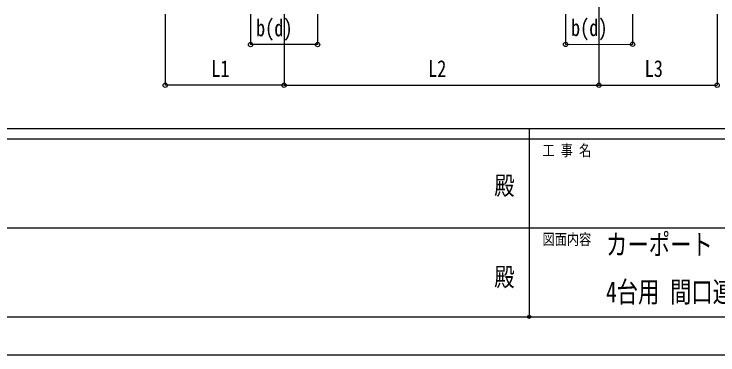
# Model space of a CAD drawing. Units: millimetres, scale not verified. Extents: x -21025 to 21025, y -14850 to 14850.
# Drawn here: x -5095 to 1833, y -14850 to -11495 of the extents above; entities that cross this region are included whole.
import ezdxf
from ezdxf.enums import TextEntityAlignment as Align

# ---------------------------------------------------------------- set-up
doc = ezdxf.new("R2010")
doc.units = ezdxf.units.MM
doc.header["$LTSCALE"] = 60
doc.header["$PDMODE"] = 32
doc.header["$PDSIZE"] = 30
for name, color, linetype in [('0-2_USER1', 3, 'Continuous'), ('0-4_YKK_12', 2, 'Continuous'), ('0-7_YKK_D', 6, 'Continuous'), ('0-8_YKK_ZWAK', 7, 'Continuous')]:
    doc.layers.add(name, color=color, linetype=linetype)
doc.styles.add('ＭＳ ゴシック', font='')
doc.styles.get('ＭＳ ゴシック').set_extended_font_data('MS Gothic')

msp = doc.modelspace()

# ---------------------------------------------------------------- linework, layer by layer
at = {"layer": '0-4_YKK_12'}
msp.add_line((662.56, -11145), (662.56, -11496.98), dxfattribs=at)
at = {"layer": '0-7_YKK_D'}
for p, q in [((-3606.13, -11496), (-3606.13, -12196)), ((-2766.68, -11495), (-2766.68, -11796)), ((-2437.44, -11495), (-2437.44, -12196)), ((-2437.44, -11495), (-2437.44, -12196)), ((-2107.37, -11495), (-2107.37, -11796)), ((333.4, -11495), (333.64, -11793.8)), ((662.56, -11495), (662.56, -12196)), ((662.56, -11495), (662.56, -12196)), ((992.71, -11495), (992.95, -11793.27)), ((1825.71, -11496), (1825.71, -12196)), ((-2107.37, -11795), (-2766.68, -11795)), ((333.63, -11792.8), (992.95, -11792.27)), ((-2437.44, -12195), (-3606.13, -12195)), ((-2437.44, -12195), (662.56, -12195)), ((662.56, -12195), (1825.71, -12195))]:
    msp.add_line(p, q, dxfattribs=at)
for centre in [(-2766.68, -11795), (-2107.37, -11795), (333.63, -11792.8), (992.95, -11792.27), (-3606.13, -12195), (-2437.44, -12195), (-2437.44, -12195), (662.56, -12195), (662.56, -12195), (1825.71, -12195)]:
    msp.add_circle(centre, 21.25, dxfattribs=at)
at = {"layer": '0-8_YKK_ZWAK'}
for p, q in [((19475.1, -12625), (-19524.9, -12625)), ((-24.9, -12625), (-24.9, -14475)), ((-24.9, -12725), (-6524.9, -12725)), ((6475.1, -12725), (-24.9, -12725)), ((-6487.4, -13600), (-24.9, -13600)), ((-24.9, -13600), (6475.1, -13600)), ((-6524.9, -14475), (-24.9, -14475)), ((-24.9, -14475), (6475.1, -14475))]:
    msp.add_line(p, q, dxfattribs=at)
msp.add_lwpolyline([(-21025, -14850), (21025, -14850), (21025, 14850), (-21025, 14850)], close=True, dxfattribs=at)
msp.add_point((-24.9, -14475), dxfattribs=at)

# ---------------------------------------------------------------- texts
at = {"layer": '0-2_USER1', "style": 'ＭＳ ゴシック', "width": 0.75}
for s, p in [('カーポート ジーポートPRO/PROG 3000タイプ', (732, -13927)), ('4台用 間口連結 柱6本/8本仕様 納まり図', (732, -14393.67))]:
    msp.add_text(s, height=205.3, dxfattribs=at).set_placement(p, align=Align.BOTTOM_LEFT)
at = {"layer": '0-7_YKK_D', "style": 'ＭＳ ゴシック', "width": 0.8}
for s, p in [('b(d)', (-2713.03, -11763)), ('L1', (-3153.78, -12163)), ('L2', (-1019.44, -12163)), ('L3', (1112.14, -12163))]:
    msp.add_text(s, height=165, dxfattribs=at).set_placement(p, align=Align.BOTTOM_LEFT)
msp.add_text('b(d)', height=165, rotation=0.046, dxfattribs=at).set_placement((387.27, -11760.75), align=Align.BOTTOM_LEFT)
at = {"layer": '0-8_YKK_ZWAK', "style": 'ＭＳ ゴシック', "width": 0.8}
for s, height, p in [('工 事 名', 110, (106.35, -12925)), ('殿', 183.3, (-368.33, -13329.17)), ('図面内容', 110, (106.35, -13800)), ('殿', 183.3, (-368.33, -14229.17))]:
    msp.add_text(s, height=height, dxfattribs=at).set_placement(p, align=Align.BOTTOM_LEFT)

doc.saveas('drawing.dxf')
